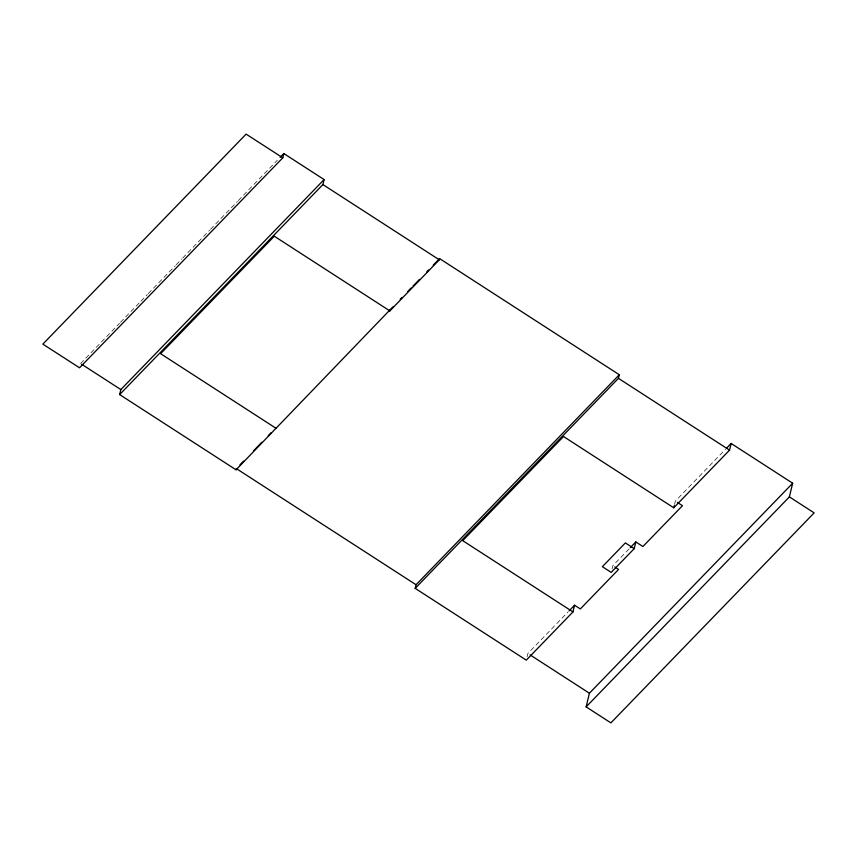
<?xml version="1.0" encoding="UTF-8"?>
<svg xmlns="http://www.w3.org/2000/svg" width="857" height="857" viewBox="0 0 857 857"><rect width="100%" height="100%" fill="white"/><g stroke="black" fill="none" stroke-linecap="round" stroke-linejoin="round"><path stroke-width="0.64" stroke-dasharray="4.29 3.21" d="M527.076 656.805L527.88 653.462L568.159 611.844M612.016 569.048L612.819 565.706L629.381 548.598M674.555 504.43L675.359 501.088L725.568 449.229M80.558 363.539L119.541 323.26M120.473 322.307L139.959 302.167M140.891 301.203L147.383 294.497M148.315 293.533L175.235 265.734M176.156 264.77L181.727 259.018M182.659 258.053L209.569 230.254M210.501 229.29L237.41 201.481M238.342 200.527L277.325 160.248"/><path stroke-width="1.29" d="M392.902 306.849L236.05 469.807L119.637 394.574L120.837 389.571L324.107 179.574L283.828 153.542L280.11 157.377M282.799 157.806L246.109 134.121L42.85 344.118L79.54 367.803L282.799 157.806L283.828 153.542M236.05 469.807L236.339 468.597L416.052 584.742L415.184 588.352L526.273 660.147L572.969 611.909L574.576 605.224L580.328 608.941L618.572 569.434L614.737 566.948M119.637 394.574L322.907 184.576L324.107 179.574M276.158 428.371L160.602 353.684L274.304 236.211L389.86 310.898L390.149 309.688M389.86 310.898L439.309 259.81L439.598 258.6L619.311 374.745L618.443 378.344L415.184 588.352M792.671 483.23L789.393 496.878L814.15 512.882L610.891 722.88L586.134 706.875L589.412 693.227L792.671 483.23L731.139 443.465L726.5 448.265M634.223 548.63L625.374 542.909L602.364 566.681L611.212 572.39L634.223 548.63L635.83 541.935L642.911 546.52L682.483 505.694L677.394 502.406M572.969 611.909L462.726 540.66L563.52 436.524L673.752 507.783L674.288 505.544M673.752 507.783L729.543 450.15L731.139 443.465M239.981 464.826L243.634 461.066M253.661 450.696L261.867 442.223M268.241 435.635L270.983 432.806M400.23 299.275L402.062 297.39M407.557 291.712L411.21 287.931M413.042 286.034L419.459 279.414M426.786 271.84L428.618 269.955M433.192 265.22L439.598 258.6M416.052 584.742L619.311 374.745M569.08 610.891L574.576 605.224M630.302 547.644L635.83 541.935M586.134 706.875L789.393 496.878M322.907 184.576L439.309 259.81M618.443 378.344L729.543 450.15M81.683 364.257L120.837 389.571M530.119 654.909L589.412 693.227"/></g></svg>
